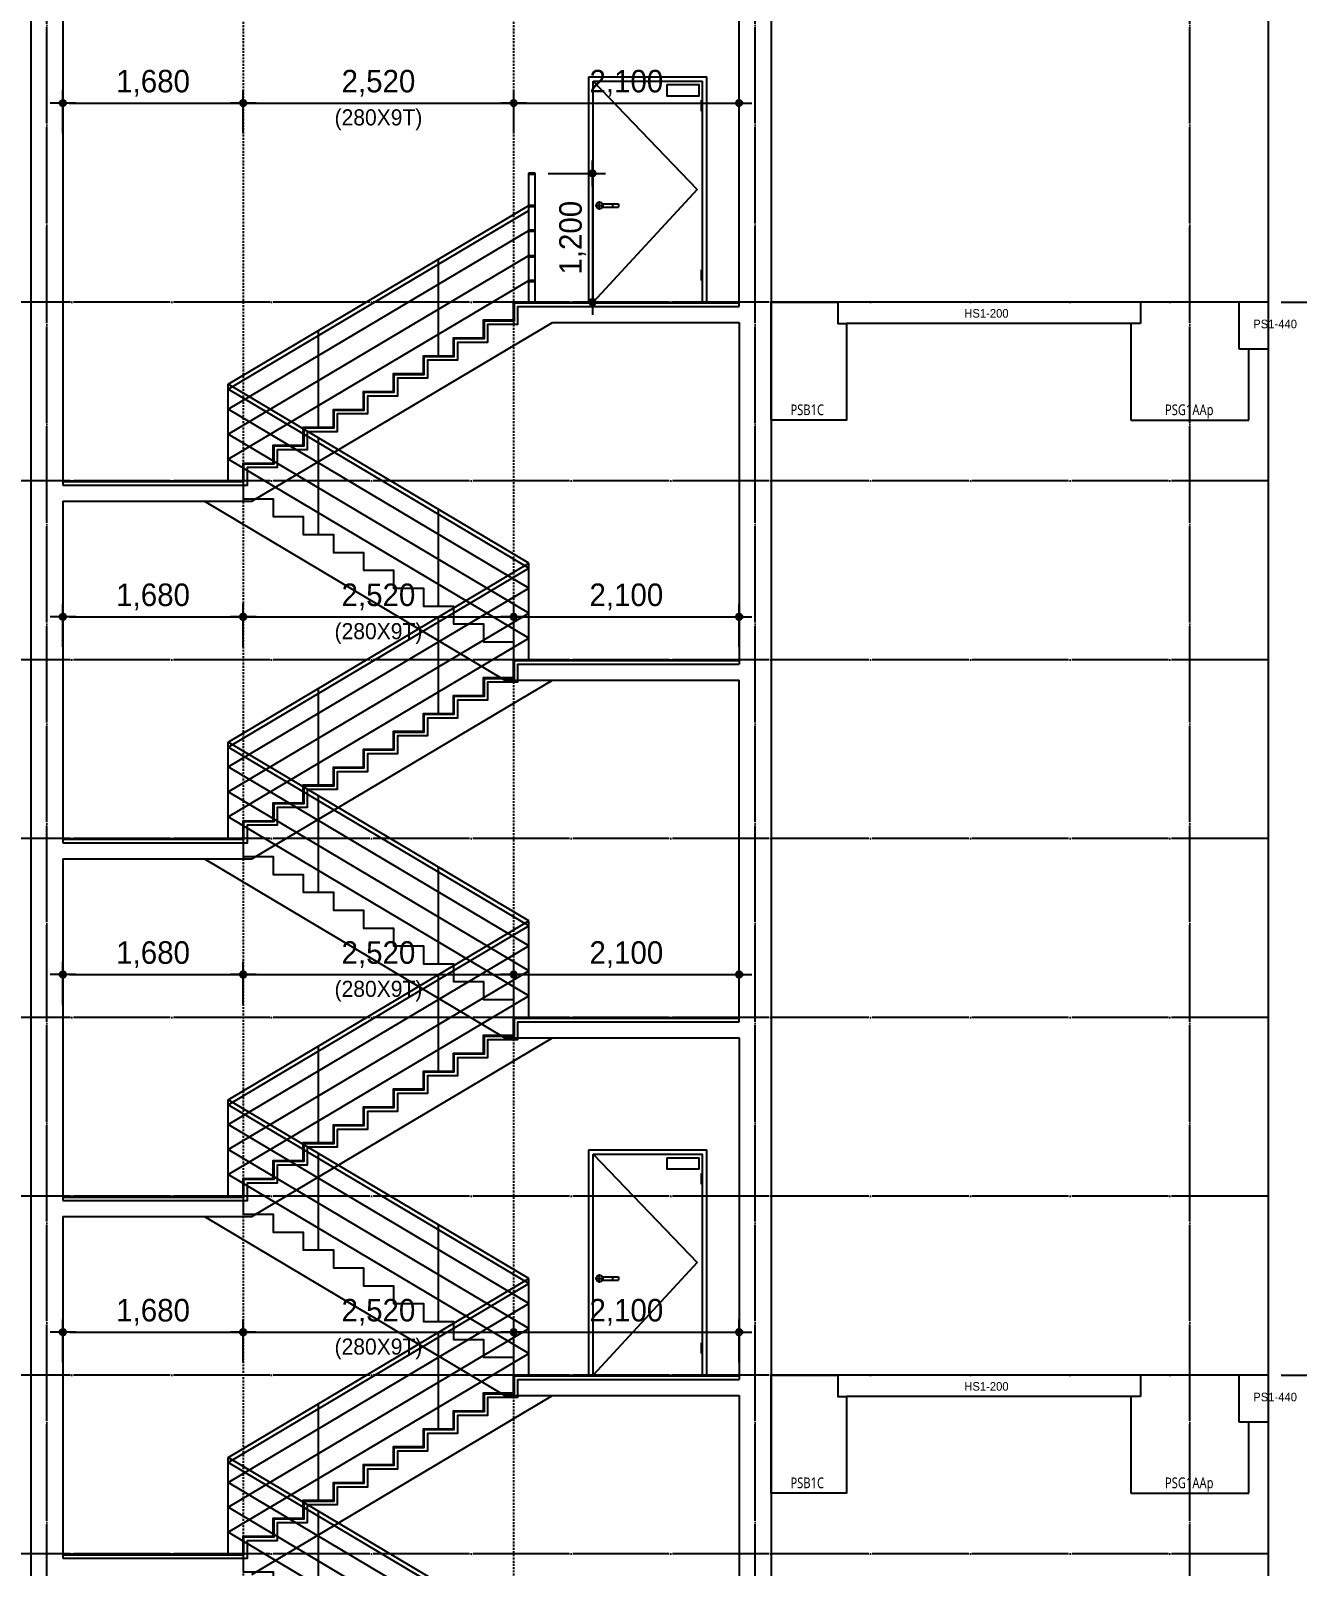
# Model space of a CAD drawing. Header units: millimetres. Extents: x 11948722 to 13111668, y -10771712 to -10232988.
# Drawn here: x 12734966 to 12746768, y -10483485 to -10469175 of the extents above; entities that cross this region are included whole.
import ezdxf
from ezdxf.enums import TextEntityAlignment as Align

# ---------------------------------------------------------------- set-up
doc = ezdxf.new("R2010")
doc.units = ezdxf.units.MM
doc.header["$LTSCALE"] = 150
doc.header["$MEASUREMENT"] = 0
doc.linetypes.add('CEN', pattern=[6.2, 6, -0.1, 0, -0.1])
doc.linetypes.add('Xref-계단단면도$0$H', pattern=[1, 0.6, -0.4])
doc.layers.get('0').update_dxf_attribs({"linetype": 'CONTINUOUS'})
doc.layers.get('Defpoints').update_dxf_attribs({"color": 117, "linetype": 'CONTINUOUS'})
for name, color, linetype in [('A-중심선', 10, 'CEN'), ('CON-C', 2, 'CONTINUOUS'), ('ELE-8', 8, 'CONTINUOUS'), ('Xref-계단단면도$0$3 dim0', 7, 'CONTINUOUS'), ('Xref-계단단면도$0$A-CEIL', 6, 'CONTINUOUS'), ('Xref-계단단면도$0$A-DIM', 7, 'CONTINUOUS')]:
    doc.layers.add(name, color=color, linetype=linetype)
doc.styles.get("Standard").update_dxf_attribs({"font": 'NanumGothic.ttf'})
doc.styles.add('Xref-계단단면도$0$나눔고딕 Se', font='')
doc.styles.add('Xref-계단단면도$0$돋움', font='')
doc.styles.get('Xref-계단단면도$0$나눔고딕 Se').set_extended_font_data('Dotum')
doc.styles.get('Xref-계단단면도$0$돋움').set_extended_font_data('Dotum')
doc.dimstyles.new('Xref-계단단면도$0$A1-100', dxfattribs={"dimtxt": 3, "dimasz": 1, "dimexe": 2, "dimexo": 2, "dimgap": 1, "dimtad": 1, "dimdec": 0, "dimzin": 12, "dimdsep": 46, "dimlunit": 6, "dimtxsty": 'Xref-계단단면도$0$나눔고딕 Se', "dimblk1": 'Xref-계단단면도$0$DIMDOT', "dimblk2": 'Xref-계단단면도$0$DIMDOT', "dimsah": 1, "dimcen": -1, "dimdle": 2, "dimclrd": 256, "dimclre": 256, "dimclrt": 3, "dimadec": 0, "dimazin": 0, "dimtfac": 1, "dimtdec": 0, "dimtix": 1, "dimtmove": 2, "dimatfit": 3, "dimldrblk": 'Xref-계단단면도$0$DIMDOT', "dimfxl": 1, "dimtvp": 1, "dimtolj": 1, "dimtzin": 12, "dimlwd": -1, "dimlwe": -1, "dimarcsym": 0})

# ---------------------------------------------------------------- blocks, each defined once
blk = doc.blocks.new('Xref-계단단면도$0$DIMDOT')
at = {"color": 0}
blk.add_line((-2, 0), (2, 0), dxfattribs=at)
for radius in [0.5, 0.25]:
    blk.add_circle((0, 0), radius, dxfattribs=at)
blk = doc.blocks.new('*D692')
at = {"layer": 'Defpoints', "color": 0, "ltscale": 1200}
for p in [(12746496, -10471704), (12746496, -10481704), (12749496, -10481704)]:
    blk.add_point(p, dxfattribs=at)
at = {"layer": 'Xref-계단단면도$0$3 dim0'}
for p, q in [((12746616, -10471704), (12749616, -10471704)), ((12749496, -10471764), (12749496, -10481644)), ((12746616, -10481704), (12749616, -10481704))]:
    blk.add_line(p, q, dxfattribs=at)
at = {"layer": 'Xref-계단단면도$0$3 dim0', "ltscale": 1200, "xscale": 60, "yscale": 60, "zscale": 60}
for p, rotation in [((12749496, -10471704), 90), ((12749496, -10481704), 270)]:
    blk.add_blockref('Xref-계단단면도$0$DIMDOT', p, dxfattribs=dict(at, rotation=rotation))
at = {"layer": 'Xref-계단단면도$0$3 dim0', "color": 3, "ltscale": 1200, "insert": (12749311, -10476704), "char_height": 210, "attachment_point": 5, "rotation": 90, "style": 'Xref-계단단면도$0$나눔고딕 Se'}
blk.add_mtext('\\A1;10,000', dxfattribs=at)
blk = doc.blocks.new('*D682')
at = {"layer": 'Defpoints', "color": 0, "ltscale": 1200}
for p in [(12746496, -10461704), (12750096, -10461704), (12746496, -10491704)]:
    blk.add_point(p, dxfattribs=at)
at = {"layer": 'Xref-계단단면도$0$3 dim0'}
for p, q in [((12746616, -10461704), (12750216, -10461704)), ((12750096, -10491644), (12750096, -10461764)), ((12746616, -10491704), (12750216, -10491704))]:
    blk.add_line(p, q, dxfattribs=at)
at = {"layer": 'Xref-계단단면도$0$3 dim0', "ltscale": 1200, "xscale": 60, "yscale": 60, "zscale": 60}
for p, rotation in [((12750096, -10461704), 90), ((12750096, -10491704), 270)]:
    blk.add_blockref('Xref-계단단면도$0$DIMDOT', p, dxfattribs=dict(at, rotation=rotation))
at = {"layer": 'Xref-계단단면도$0$3 dim0', "color": 3, "ltscale": 1200, "insert": (12749911, -10476704), "char_height": 210, "attachment_point": 5, "rotation": 90, "style": 'Xref-계단단면도$0$나눔고딕 Se'}
blk.add_mtext('\\A1;30,000', dxfattribs=at)
blk = doc.blocks.new('*D683')
at = {"layer": 'Defpoints', "color": 0, "ltscale": 1200}
for p in [(12746496, -10481704), (12749496, -10481704), (12746496, -10491704)]:
    blk.add_point(p, dxfattribs=at)
at = {"layer": 'Xref-계단단면도$0$3 dim0'}
for p, q in [((12746616, -10481704), (12749616, -10481704)), ((12749496, -10491644), (12749496, -10481764)), ((12746616, -10491704), (12749616, -10491704))]:
    blk.add_line(p, q, dxfattribs=at)
at = {"layer": 'Xref-계단단면도$0$3 dim0', "ltscale": 1200, "xscale": 60, "yscale": 60, "zscale": 60}
for p, rotation in [((12749496, -10481704), 90), ((12749496, -10491704), 270)]:
    blk.add_blockref('Xref-계단단면도$0$DIMDOT', p, dxfattribs=dict(at, rotation=rotation))
at = {"layer": 'Xref-계단단면도$0$3 dim0', "color": 3, "ltscale": 1200, "insert": (12749311, -10486704), "char_height": 210, "attachment_point": 5, "rotation": 90, "style": 'Xref-계단단면도$0$나눔고딕 Se'}
blk.add_mtext('\\A1;10,000', dxfattribs=at)
blk = doc.blocks.new('*D685')
at = {"layer": 'Defpoints', "color": 0, "ltscale": 1200}
for p in [(12746496, -10461704), (12749496, -10461704), (12746496, -10471704)]:
    blk.add_point(p, dxfattribs=at)
at = {"layer": 'Xref-계단단면도$0$3 dim0'}
for p, q in [((12746616, -10461704), (12749616, -10461704)), ((12749496, -10471644), (12749496, -10461764)), ((12746616, -10471704), (12749616, -10471704))]:
    blk.add_line(p, q, dxfattribs=at)
at = {"layer": 'Xref-계단단면도$0$3 dim0', "ltscale": 1200, "xscale": 60, "yscale": 60, "zscale": 60}
for p, rotation in [((12749496, -10461704), 90), ((12749496, -10471704), 270)]:
    blk.add_blockref('Xref-계단단면도$0$DIMDOT', p, dxfattribs=dict(at, rotation=rotation))
at = {"layer": 'Xref-계단단면도$0$3 dim0', "color": 3, "ltscale": 1200, "insert": (12749311, -10466704), "char_height": 210, "attachment_point": 5, "rotation": 90, "style": 'Xref-계단단면도$0$나눔고딕 Se'}
blk.add_mtext('\\A1;10,000', dxfattribs=at)
blk = doc.blocks.new('*D711')
at = {"layer": 'Defpoints', "color": 0, "lineweight": -3, "ltscale": 1200}
for p in [(12736946, -10481304), (12735266, -10481704), (12736946, -10481704)]:
    blk.add_point(p, dxfattribs=at)
at = {"layer": 'Xref-계단단면도$0$3 dim0'}
for p, q in [((12735266, -10481584), (12735266, -10481184)), ((12736946, -10481584), (12736946, -10481184)), ((12735326, -10481304), (12736886, -10481304))]:
    blk.add_line(p, q, dxfattribs=at)
at = {"layer": 'Xref-계단단면도$0$3 dim0', "ltscale": 1200, "xscale": 60, "yscale": 60, "zscale": 60, "rotation": 180}
blk.add_blockref('Xref-계단단면도$0$DIMDOT', (12735266, -10481304), dxfattribs=at)
at = {"layer": 'Xref-계단단면도$0$3 dim0', "ltscale": 1200, "xscale": 60, "yscale": 60, "zscale": 60}
blk.add_blockref('Xref-계단단면도$0$DIMDOT', (12736946, -10481304), dxfattribs=at)
at = {"layer": 'Xref-계단단면도$0$3 dim0', "color": 3, "ltscale": 1200, "insert": (12736106, -10481118), "char_height": 210, "attachment_point": 5, "style": 'Xref-계단단면도$0$나눔고딕 Se'}
blk.add_mtext('\\A1;1,680', dxfattribs=at)
blk = doc.blocks.new('*D712')
at = {"layer": 'Defpoints', "color": 0, "lineweight": -3, "ltscale": 1200}
for p in [(12741566, -10481304), (12739466, -10481704), (12741566, -10481704)]:
    blk.add_point(p, dxfattribs=at)
at = {"layer": 'Xref-계단단면도$0$3 dim0'}
for p, q in [((12739466, -10481584), (12739466, -10481184)), ((12741566, -10481584), (12741566, -10481184)), ((12739526, -10481304), (12741506, -10481304))]:
    blk.add_line(p, q, dxfattribs=at)
at = {"layer": 'Xref-계단단면도$0$3 dim0', "ltscale": 1200, "xscale": 60, "yscale": 60, "zscale": 60, "rotation": 180}
blk.add_blockref('Xref-계단단면도$0$DIMDOT', (12739466, -10481304), dxfattribs=at)
at = {"layer": 'Xref-계단단면도$0$3 dim0', "ltscale": 1200, "xscale": 60, "yscale": 60, "zscale": 60}
blk.add_blockref('Xref-계단단면도$0$DIMDOT', (12741566, -10481304), dxfattribs=at)
at = {"layer": 'Xref-계단단면도$0$3 dim0', "color": 3, "ltscale": 1200, "insert": (12740516, -10481118), "char_height": 210, "attachment_point": 5, "style": 'Xref-계단단면도$0$나눔고딕 Se'}
blk.add_mtext('\\A1;2,100', dxfattribs=at)
blk = doc.blocks.new('*D713')
at = {"layer": 'Defpoints', "color": 0, "lineweight": -3, "ltscale": 1200}
for p in [(12736946, -10477970), (12735266, -10478370), (12736946, -10478370)]:
    blk.add_point(p, dxfattribs=at)
at = {"layer": 'Xref-계단단면도$0$3 dim0'}
for p, q in [((12735266, -10478250), (12735266, -10477850)), ((12736946, -10478250), (12736946, -10477850)), ((12735326, -10477970), (12736886, -10477970))]:
    blk.add_line(p, q, dxfattribs=at)
at = {"layer": 'Xref-계단단면도$0$3 dim0', "ltscale": 1200, "xscale": 60, "yscale": 60, "zscale": 60, "rotation": 180}
blk.add_blockref('Xref-계단단면도$0$DIMDOT', (12735266, -10477970), dxfattribs=at)
at = {"layer": 'Xref-계단단면도$0$3 dim0', "ltscale": 1200, "xscale": 60, "yscale": 60, "zscale": 60}
blk.add_blockref('Xref-계단단면도$0$DIMDOT', (12736946, -10477970), dxfattribs=at)
at = {"layer": 'Xref-계단단면도$0$3 dim0', "color": 3, "ltscale": 1200, "insert": (12736106, -10477785), "char_height": 210, "attachment_point": 5, "style": 'Xref-계단단면도$0$나눔고딕 Se'}
blk.add_mtext('\\A1;1,680', dxfattribs=at)
blk = doc.blocks.new('*D714')
at = {"layer": 'Defpoints', "color": 0, "lineweight": -3, "ltscale": 1200}
for p in [(12741566, -10477970), (12739466, -10478370), (12741566, -10478370)]:
    blk.add_point(p, dxfattribs=at)
at = {"layer": 'Xref-계단단면도$0$3 dim0'}
for p, q in [((12739466, -10478250), (12739466, -10477850)), ((12741566, -10478250), (12741566, -10477850)), ((12739526, -10477970), (12741506, -10477970))]:
    blk.add_line(p, q, dxfattribs=at)
at = {"layer": 'Xref-계단단면도$0$3 dim0', "ltscale": 1200, "xscale": 60, "yscale": 60, "zscale": 60, "rotation": 180}
blk.add_blockref('Xref-계단단면도$0$DIMDOT', (12739466, -10477970), dxfattribs=at)
at = {"layer": 'Xref-계단단면도$0$3 dim0', "ltscale": 1200, "xscale": 60, "yscale": 60, "zscale": 60}
blk.add_blockref('Xref-계단단면도$0$DIMDOT', (12741566, -10477970), dxfattribs=at)
at = {"layer": 'Xref-계단단면도$0$3 dim0', "color": 3, "ltscale": 1200, "insert": (12740516, -10477785), "char_height": 210, "attachment_point": 5, "style": 'Xref-계단단면도$0$나눔고딕 Se'}
blk.add_mtext('\\A1;2,100', dxfattribs=at)
blk = doc.blocks.new('*D715')
at = {"layer": 'Defpoints', "color": 0, "lineweight": -3, "ltscale": 1200}
for p in [(12736946, -10474637), (12735266, -10475037), (12736946, -10475037)]:
    blk.add_point(p, dxfattribs=at)
at = {"layer": 'Xref-계단단면도$0$3 dim0'}
for p, q in [((12735266, -10474917), (12735266, -10474517)), ((12736946, -10474917), (12736946, -10474517)), ((12735326, -10474637), (12736886, -10474637))]:
    blk.add_line(p, q, dxfattribs=at)
at = {"layer": 'Xref-계단단면도$0$3 dim0', "ltscale": 1200, "xscale": 60, "yscale": 60, "zscale": 60, "rotation": 180}
blk.add_blockref('Xref-계단단면도$0$DIMDOT', (12735266, -10474637), dxfattribs=at)
at = {"layer": 'Xref-계단단면도$0$3 dim0', "ltscale": 1200, "xscale": 60, "yscale": 60, "zscale": 60}
blk.add_blockref('Xref-계단단면도$0$DIMDOT', (12736946, -10474637), dxfattribs=at)
at = {"layer": 'Xref-계단단면도$0$3 dim0', "color": 3, "ltscale": 1200, "insert": (12736106, -10474451), "char_height": 210, "attachment_point": 5, "style": 'Xref-계단단면도$0$나눔고딕 Se'}
blk.add_mtext('\\A1;1,680', dxfattribs=at)
blk = doc.blocks.new('*D716')
at = {"layer": 'Defpoints', "color": 0, "lineweight": -3, "ltscale": 1200}
for p in [(12739466, -10474637), (12736946, -10475037), (12739466, -10475037)]:
    blk.add_point(p, dxfattribs=at)
at = {"layer": 'Xref-계단단면도$0$3 dim0'}
for p, q in [((12736946, -10474917), (12736946, -10474517)), ((12739466, -10474917), (12739466, -10474517)), ((12737006, -10474637), (12739406, -10474637))]:
    blk.add_line(p, q, dxfattribs=at)
at = {"layer": 'Xref-계단단면도$0$3 dim0', "ltscale": 1200, "xscale": 60, "yscale": 60, "zscale": 60, "rotation": 180}
blk.add_blockref('Xref-계단단면도$0$DIMDOT', (12736946, -10474637), dxfattribs=at)
at = {"layer": 'Xref-계단단면도$0$3 dim0', "ltscale": 1200, "xscale": 60, "yscale": 60, "zscale": 60}
blk.add_blockref('Xref-계단단면도$0$DIMDOT', (12739466, -10474637), dxfattribs=at)
at = {"layer": 'Xref-계단단면도$0$3 dim0', "color": 3, "ltscale": 1200, "char_height": 210, "attachment_point": 5, "style": 'Xref-계단단면도$0$나눔고딕 Se'}
for s, insert in [('\\A1;2,520', (12738206, -10474451)), ('\\H0.714286x;(280X9T)', (12738206, -10474793))]:
    blk.add_mtext(s, dxfattribs=dict(at, insert=insert))
blk = doc.blocks.new('*D717')
at = {"layer": 'Defpoints', "color": 0, "lineweight": -3, "ltscale": 1200}
for p in [(12741566, -10474637), (12739466, -10475037), (12741566, -10475037)]:
    blk.add_point(p, dxfattribs=at)
at = {"layer": 'Xref-계단단면도$0$3 dim0'}
for p, q in [((12739466, -10474917), (12739466, -10474517)), ((12741566, -10474917), (12741566, -10474517)), ((12739526, -10474637), (12741506, -10474637))]:
    blk.add_line(p, q, dxfattribs=at)
at = {"layer": 'Xref-계단단면도$0$3 dim0', "ltscale": 1200, "xscale": 60, "yscale": 60, "zscale": 60, "rotation": 180}
blk.add_blockref('Xref-계단단면도$0$DIMDOT', (12739466, -10474637), dxfattribs=at)
at = {"layer": 'Xref-계단단면도$0$3 dim0', "ltscale": 1200, "xscale": 60, "yscale": 60, "zscale": 60}
blk.add_blockref('Xref-계단단면도$0$DIMDOT', (12741566, -10474637), dxfattribs=at)
at = {"layer": 'Xref-계단단면도$0$3 dim0', "color": 3, "ltscale": 1200, "insert": (12740516, -10474451), "char_height": 210, "attachment_point": 5, "style": 'Xref-계단단면도$0$나눔고딕 Se'}
blk.add_mtext('\\A1;2,100', dxfattribs=at)
blk = doc.blocks.new('*D718')
at = {"layer": 'Defpoints', "color": 0, "lineweight": -3, "ltscale": 1200}
for p in [(12736946, -10469849), (12735266, -10470249), (12736946, -10470249)]:
    blk.add_point(p, dxfattribs=at)
at = {"layer": 'Xref-계단단면도$0$3 dim0'}
for p, q in [((12735266, -10470129), (12735266, -10469729)), ((12736946, -10470129), (12736946, -10469729)), ((12735326, -10469849), (12736886, -10469849))]:
    blk.add_line(p, q, dxfattribs=at)
at = {"layer": 'Xref-계단단면도$0$3 dim0', "ltscale": 1200, "xscale": 60, "yscale": 60, "zscale": 60, "rotation": 180}
blk.add_blockref('Xref-계단단면도$0$DIMDOT', (12735266, -10469849), dxfattribs=at)
at = {"layer": 'Xref-계단단면도$0$3 dim0', "ltscale": 1200, "xscale": 60, "yscale": 60, "zscale": 60}
blk.add_blockref('Xref-계단단면도$0$DIMDOT', (12736946, -10469849), dxfattribs=at)
at = {"layer": 'Xref-계단단면도$0$3 dim0', "color": 3, "ltscale": 1200, "insert": (12736106, -10469664), "char_height": 210, "attachment_point": 5, "style": 'Xref-계단단면도$0$나눔고딕 Se'}
blk.add_mtext('\\A1;1,680', dxfattribs=at)
blk = doc.blocks.new('*D719')
at = {"layer": 'Defpoints', "color": 0, "lineweight": -3, "ltscale": 1200}
for p in [(12739466, -10469849), (12736946, -10470249), (12739466, -10470249)]:
    blk.add_point(p, dxfattribs=at)
at = {"layer": 'Xref-계단단면도$0$3 dim0'}
for p, q in [((12736946, -10470129), (12736946, -10469729)), ((12739466, -10470129), (12739466, -10469729)), ((12737006, -10469849), (12739406, -10469849))]:
    blk.add_line(p, q, dxfattribs=at)
at = {"layer": 'Xref-계단단면도$0$3 dim0', "ltscale": 1200, "xscale": 60, "yscale": 60, "zscale": 60, "rotation": 180}
blk.add_blockref('Xref-계단단면도$0$DIMDOT', (12736946, -10469849), dxfattribs=at)
at = {"layer": 'Xref-계단단면도$0$3 dim0', "ltscale": 1200, "xscale": 60, "yscale": 60, "zscale": 60}
blk.add_blockref('Xref-계단단면도$0$DIMDOT', (12739466, -10469849), dxfattribs=at)
at = {"layer": 'Xref-계단단면도$0$3 dim0', "color": 3, "ltscale": 1200, "char_height": 210, "attachment_point": 5, "style": 'Xref-계단단면도$0$나눔고딕 Se'}
for s, insert in [('\\A1;2,520', (12738206, -10469664)), ('\\H0.714286x;(280X9T)', (12738206, -10470005))]:
    blk.add_mtext(s, dxfattribs=dict(at, insert=insert))
blk = doc.blocks.new('*D720')
at = {"layer": 'Defpoints', "color": 0, "lineweight": -3, "ltscale": 1200}
for p in [(12741566, -10469849), (12739466, -10470249), (12741566, -10470249)]:
    blk.add_point(p, dxfattribs=at)
at = {"layer": 'Xref-계단단면도$0$3 dim0'}
for p, q in [((12739466, -10470129), (12739466, -10469729)), ((12741566, -10470129), (12741566, -10469729)), ((12739526, -10469849), (12741506, -10469849))]:
    blk.add_line(p, q, dxfattribs=at)
at = {"layer": 'Xref-계단단면도$0$3 dim0', "ltscale": 1200, "xscale": 60, "yscale": 60, "zscale": 60, "rotation": 180}
blk.add_blockref('Xref-계단단면도$0$DIMDOT', (12739466, -10469849), dxfattribs=at)
at = {"layer": 'Xref-계단단면도$0$3 dim0', "ltscale": 1200, "xscale": 60, "yscale": 60, "zscale": 60}
blk.add_blockref('Xref-계단단면도$0$DIMDOT', (12741566, -10469849), dxfattribs=at)
at = {"layer": 'Xref-계단단면도$0$3 dim0', "color": 3, "ltscale": 1200, "insert": (12740516, -10469664), "char_height": 210, "attachment_point": 5, "style": 'Xref-계단단면도$0$나눔고딕 Se'}
blk.add_mtext('\\A1;2,100', dxfattribs=at)
blk = doc.blocks.new('*D729')
at = {"layer": 'Defpoints', "color": 0, "lineweight": -3, "ltscale": 1200}
for p in [(12739666, -10470504), (12739666, -10471704), (12740201, -10471704)]:
    blk.add_point(p, dxfattribs=at)
at = {"layer": 'Xref-계단단면도$0$3 dim0'}
for p, q in [((12739786, -10470504), (12740321, -10470504)), ((12740201, -10470564), (12740201, -10471644)), ((12739786, -10471704), (12740321, -10471704))]:
    blk.add_line(p, q, dxfattribs=at)
at = {"layer": 'Xref-계단단면도$0$3 dim0', "ltscale": 1200, "xscale": 60, "yscale": 60, "zscale": 60}
for p, rotation in [((12740201, -10470504), 90), ((12740201, -10471704), 270)]:
    blk.add_blockref('Xref-계단단면도$0$DIMDOT', p, dxfattribs=dict(at, rotation=rotation))
at = {"layer": 'Xref-계단단면도$0$3 dim0', "color": 3, "ltscale": 1200, "insert": (12740015, -10471104), "char_height": 210, "attachment_point": 5, "rotation": 90, "style": 'Xref-계단단면도$0$나눔고딕 Se'}
blk.add_mtext('\\A1;1,200', dxfattribs=at)
blk = doc.blocks.new('*D693')
at = {"layer": 'Defpoints', "color": 0, "lineweight": -3, "ltscale": 1200}
for p in [(12739466, -10481304), (12736946, -10481704), (12739466, -10481704)]:
    blk.add_point(p, dxfattribs=at)
at = {"layer": 'Xref-계단단면도$0$3 dim0'}
for p, q in [((12736946, -10481584), (12736946, -10481184)), ((12739466, -10481584), (12739466, -10481184)), ((12737006, -10481304), (12739406, -10481304))]:
    blk.add_line(p, q, dxfattribs=at)
at = {"layer": 'Xref-계단단면도$0$3 dim0', "ltscale": 1200, "xscale": 60, "yscale": 60, "zscale": 60, "rotation": 180}
blk.add_blockref('Xref-계단단면도$0$DIMDOT', (12736946, -10481304), dxfattribs=at)
at = {"layer": 'Xref-계단단면도$0$3 dim0', "ltscale": 1200, "xscale": 60, "yscale": 60, "zscale": 60}
blk.add_blockref('Xref-계단단면도$0$DIMDOT', (12739466, -10481304), dxfattribs=at)
at = {"layer": 'Xref-계단단면도$0$3 dim0', "color": 3, "ltscale": 1200, "char_height": 210, "attachment_point": 5, "style": 'Xref-계단단면도$0$나눔고딕 Se'}
for s, insert in [('\\A1;2,520', (12738206, -10481118)), ('\\H0.714286x;(280X9T)', (12738206, -10481460))]:
    blk.add_mtext(s, dxfattribs=dict(at, insert=insert))
blk = doc.blocks.new('*D694')
at = {"layer": 'Defpoints', "color": 0, "lineweight": -3, "ltscale": 1200}
for p in [(12739466, -10477970), (12736946, -10478370), (12739466, -10478370)]:
    blk.add_point(p, dxfattribs=at)
at = {"layer": 'Xref-계단단면도$0$3 dim0'}
for p, q in [((12736946, -10478250), (12736946, -10477850)), ((12739466, -10478250), (12739466, -10477850)), ((12737006, -10477970), (12739406, -10477970))]:
    blk.add_line(p, q, dxfattribs=at)
at = {"layer": 'Xref-계단단면도$0$3 dim0', "ltscale": 1200, "xscale": 60, "yscale": 60, "zscale": 60, "rotation": 180}
blk.add_blockref('Xref-계단단면도$0$DIMDOT', (12736946, -10477970), dxfattribs=at)
at = {"layer": 'Xref-계단단면도$0$3 dim0', "ltscale": 1200, "xscale": 60, "yscale": 60, "zscale": 60}
blk.add_blockref('Xref-계단단면도$0$DIMDOT', (12739466, -10477970), dxfattribs=at)
at = {"layer": 'Xref-계단단면도$0$3 dim0', "color": 3, "ltscale": 1200, "char_height": 210, "attachment_point": 5, "style": 'Xref-계단단면도$0$나눔고딕 Se'}
for s, insert in [('\\A1;2,520', (12738206, -10477785)), ('\\H0.714286x;(280X9T)', (12738206, -10478126))]:
    blk.add_mtext(s, dxfattribs=dict(at, insert=insert))
blk = doc.blocks.new('A$C52377B3B')
at = {"layer": 'ELE-8', "ltscale": 300}
for p, q in [((-1100, 2100), (0, 2100)), ((-1100, 0), (-1100, 2100)), ((-1060, 2060), (-90, 1050)), ((-1060, 2060), (-40, 2060)), ((-1060, 0), (-1060, 2060)), ((-40, 0), (-40, 2060)), ((0, 0), (0, 2100)), ((-50, 1880), (-40, 1880)), ((-50, 1780), (-50, 1880)), ((-50, 1780), (-40, 1780)), ((-90, 1050), (-1060, 0)), ((-1040, 900), (-960, 900)), ((-1000, 860), (-1000, 940)), ((-974, 915), (-824, 915)), ((-974, 885), (-824, 885)), ((-50, 300), (-40, 300)), ((-50, 200), (-50, 300)), ((-50, 200), (-40, 200)), ((-1100, 0), (0, 0))]:
    blk.add_line(p, q, dxfattribs=at)
blk.add_lwpolyline([(-372, 2023), (-372, 1924, 0.414214), (-371, 1923), (-72, 1923, 0.414214), (-72, 1924), (-72, 2023, 0.414214), (-72, 2023), (-371, 2023, 0.414214)], format="xyb", close=True, dxfattribs=at)
blk.add_circle((-1000, 900), 30, dxfattribs=at)
for start, end in [(150, 210), (330, 30)]:
    blk.add_arc((-850, 900), 30, start, end, dxfattribs=at)
blk = doc.blocks.new('PSB1C')
at = {"layer": 'CON-C', "ltscale": 1200, "flags": 128}
blk.add_lwpolyline([(-350, 0), (-350, 1100), (270, 1100), (270, 900), (350, 900), (350, 0)], close=True, dxfattribs=at)
at = {"layer": 'Defpoints', "color": 1, "width": 0.8}
blk.add_text('PSB1C', height=99.8, dxfattribs=at).set_placement((-171, 96), align=Align.MIDDLE_LEFT)
blk = doc.blocks.new('PSG1AAp')
at = {"layer": 'CON-C', "ltscale": 1200}
for p, q in [((460, 1100), (-460, 1100)), ((-460, 1100), (-460, 900)), ((460, 660), (460, 1100)), ((-550, 900), (-550, 0)), ((-460, 900), (-550, 900)), ((550, 660), (460, 660)), ((550, 0), (550, 660)), ((-550, 0), (550, 0))]:
    blk.add_line(p, q, dxfattribs=at)
at = {"layer": 'Defpoints', "color": 1, "width": 0.8}
blk.add_text('PSG1AAp', height=99.8, dxfattribs=at).set_placement((-231, 96), align=Align.MIDDLE_LEFT)
blk = doc.blocks.new('zw$3F14')
at = {"layer": 'Xref-계단단면도$0$A-CEIL', "ltscale": 1200}
for p, q in [((0, 0), (0, 1200)), ((60, 0), (60, 1200))]:
    blk.add_line(p, q, dxfattribs=at)
at = {"layer": 'Xref-계단단면도$0$A-CEIL', "color": 4, "ltscale": 1200}
for points in [[(60, 1200), (0, 1200), (0, 1191), (60, 1191)], [(60, 900), (0, 900), (0, 891), (60, 891)], [(60, 670), (0, 670), (0, 661), (60, 661)], [(60, 430), (0, 430), (0, 421), (60, 421)], [(60, 200), (0, 200), (0, 191), (60, 191)]]:
    blk.add_lwpolyline(points, close=True, dxfattribs=at)

msp = doc.modelspace()

# ---------------------------------------------------------------- linework, layer by layer
at = {"layer": 'A-중심선'}
for p, q in [((12735115.8, -10505384.5), (12735115.8, -10458703.5)), ((12741715.8, -10505384.5), (12741715.8, -10458703.5)), ((12745765.8, -10505384.5), (12745765.8, -10458703.5)), ((12746496.5, -10471703.5), (12728870.5, -10471703.5)), ((12746496.5, -10473370.2), (12728870.5, -10473370.2)), ((12746496.5, -10475036.9), (12728870.5, -10475036.9)), ((12746496.5, -10476703.5), (12728870.5, -10476703.5)), ((12746496.5, -10478370.2), (12728870.5, -10478370.2)), ((12746496.5, -10480036.9), (12728870.5, -10480036.9)), ((12746496.5, -10481703.5), (12728870.5, -10481703.5)), ((12746496.5, -10483370.2), (12728870.5, -10483370.2))]:
    msp.add_line(p, q, dxfattribs=at)
at = {"layer": 'CON-C', "ltscale": 1200}
for p, q in [((12734965.8, -10461953.5), (12734965.8, -10501943.5)), ((12741865.8, -10461953.5), (12741865.8, -10501943.5)), ((12735265.8, -10462203.5), (12735265.8, -10473410.2)), ((12741565.8, -10471743.5), (12741565.8, -10462203.5)), ((12737027, -10473560.2), (12739827, -10471893.5)), ((12739827, -10471893.5), (12741565.8, -10471893.5)), ((12735265.8, -10473560.2), (12735265.8, -10476743.5)), ((12735265.8, -10473560.2), (12737027, -10473560.2)), ((12737027, -10476893.5), (12739827, -10475226.9)), ((12739827, -10475226.9), (12741565.8, -10475226.9)), ((12735265.8, -10476893.5), (12735265.8, -10480076.9)), ((12735265.8, -10476893.5), (12737027, -10476893.5)), ((12737027, -10480226.9), (12739827, -10478560.2)), ((12739827, -10478560.2), (12741565.8, -10478560.2)), ((12735265.8, -10480226.9), (12735265.8, -10483410.2)), ((12735265.8, -10480226.9), (12737027, -10480226.9)), ((12737027, -10483560.2), (12739827, -10481893.5)), ((12739827, -10481893.5), (12741565.8, -10481893.5))]:
    msp.add_line(p, q, dxfattribs=at)
at = {"layer": 'CON-C', "ltscale": 1200, "flags": 128}
for points in [[(12735265.8, -10473410.2), (12736985.8, -10473410.2), (12736985.8, -10473243.5), (12737265.8, -10473243.5), (12737265.8, -10473076.9), (12737545.8, -10473076.9), (12737545.8, -10472910.2), (12737825.8, -10472910.2), (12737825.8, -10472743.5), (12738105.8, -10472743.5), (12738105.8, -10472576.9), (12738385.8, -10472576.9), (12738385.8, -10472410.2), (12738665.8, -10472410.2), (12738665.8, -10472243.5), (12738945.8, -10472243.5), (12738945.8, -10472076.9), (12739225.8, -10472076.9), (12739225.8, -10471910.2), (12739505.8, -10471910.2), (12739505.8, -10471743.5), (12741565.8, -10471743.5)], [(12735265.8, -10476743.5), (12736985.8, -10476743.5), (12736985.8, -10476576.9), (12737265.8, -10476576.9), (12737265.8, -10476410.2), (12737545.8, -10476410.2), (12737545.8, -10476243.5), (12737825.8, -10476243.5), (12737825.8, -10476076.9), (12738105.8, -10476076.9), (12738105.8, -10475910.2), (12738385.8, -10475910.2), (12738385.8, -10475743.5), (12738665.8, -10475743.5), (12738665.8, -10475576.9), (12738945.8, -10475576.9), (12738945.8, -10475410.2), (12739225.8, -10475410.2), (12739225.8, -10475243.5), (12739505.8, -10475243.5), (12739505.8, -10475076.9), (12741565.8, -10475076.9)], [(12735265.8, -10480076.9), (12736985.8, -10480076.9), (12736985.8, -10479910.2), (12737265.8, -10479910.2), (12737265.8, -10479743.5), (12737545.8, -10479743.5), (12737545.8, -10479576.9), (12737825.8, -10479576.9), (12737825.8, -10479410.2), (12738105.8, -10479410.2), (12738105.8, -10479243.5), (12738385.8, -10479243.5), (12738385.8, -10479076.9), (12738665.8, -10479076.9), (12738665.8, -10478910.2), (12738945.8, -10478910.2), (12738945.8, -10478743.5), (12739225.8, -10478743.5), (12739225.8, -10478576.9), (12739505.8, -10478576.9), (12739505.8, -10478410.2), (12741565.8, -10478410.2)], [(12735265.8, -10483410.2), (12736985.8, -10483410.2), (12736985.8, -10483243.5), (12737265.8, -10483243.5), (12737265.8, -10483076.9), (12737545.8, -10483076.9), (12737545.8, -10482910.2), (12737825.8, -10482910.2), (12737825.8, -10482743.5), (12738105.8, -10482743.5), (12738105.8, -10482576.9), (12738385.8, -10482576.9), (12738385.8, -10482410.2), (12738665.8, -10482410.2), (12738665.8, -10482243.5), (12738945.8, -10482243.5), (12738945.8, -10482076.9), (12739225.8, -10482076.9), (12739225.8, -10481910.2), (12739505.8, -10481910.2), (12739505.8, -10481743.5), (12741565.8, -10481743.5)]]:
    msp.add_lwpolyline(points, dxfattribs=at)
at = {"layer": 'CON-C', "ltscale": 1200}
for points in [[(12745305.8, -10471703.5), (12742485.8, -10471703.5)], [(12746496.5, -10471703.5), (12746225.8, -10471703.5)], [(12741565.8, -10471893.5), (12741565.8, -10475076.9)], [(12745215.8, -10471903.5), (12742565.8, -10471903.5)], [(12746496.5, -10472143.5), (12746315.8, -10472143.5)], [(12741565.8, -10478410.2), (12741565.8, -10475226.9)], [(12741565.8, -10478560.2), (12741565.8, -10481743.5)], [(12745305.8, -10481703.5), (12742485.8, -10481703.5)], [(12746496.5, -10481703.5), (12746225.8, -10481703.5)], [(12741565.8, -10481893.5), (12741565.8, -10485076.9)], [(12745215.8, -10481903.5), (12742565.8, -10481903.5)], [(12746496.5, -10482143.5), (12746315.8, -10482143.5)]]:
    msp.add_lwpolyline(points, dxfattribs=at)
at = {"layer": 'Defpoints', "ltscale": 1200}
msp.add_lwpolyline([(12728870.5, -10458703.5), (12746496.5, -10458703.5), (12746496.5, -10506779.6), (12728870.5, -10506779.6)], close=True, dxfattribs=at)
at = {"layer": 'ELE-8', "ltscale": 300}
for p, q in [((12739605.8, -10474136.9), (12736805.8, -10472470.2)), ((12736805.8, -10473370.2), (12736805.8, -10472470.2)), ((12739605.8, -10474183.4), (12736805.8, -10472516.7)), ((12739605.8, -10474369.6), (12736805.8, -10472702.9)), ((12739605.8, -10474602.4), (12736805.8, -10472935.7)), ((12737645.8, -10473870.2), (12737645.8, -10472970.2)), ((12739605.8, -10474835.1), (12736805.8, -10473168.4)), ((12735265.8, -10473560.2), (12736584.5, -10473560.2)), ((12736584.5, -10473560.2), (12739384.5, -10475226.9)), ((12738765.8, -10474536.9), (12738765.8, -10473636.9)), ((12739605.8, -10475036.9), (12739605.8, -10474136.9)), ((12739384.5, -10475226.9), (12741565.8, -10475226.9)), ((12739605.8, -10477470.2), (12736805.8, -10475803.5)), ((12736805.8, -10476703.5), (12736805.8, -10475803.5)), ((12739605.8, -10477516.7), (12736805.8, -10475850.1)), ((12739605.8, -10477702.9), (12736805.8, -10476036.3)), ((12739605.8, -10477935.7), (12736805.8, -10476269)), ((12737645.8, -10477203.5), (12737645.8, -10476303.5)), ((12739605.8, -10478168.4), (12736805.8, -10476501.8)), ((12735265.8, -10476893.5), (12736584.5, -10476893.5)), ((12736584.5, -10476893.5), (12739384.5, -10478560.2)), ((12738765.8, -10477870.2), (12738765.8, -10476970.2)), ((12739605.8, -10478370.2), (12739605.8, -10477470.2)), ((12739384.5, -10478560.2), (12741565.8, -10478560.2)), ((12739605.8, -10480803.5), (12736805.8, -10479136.9)), ((12736805.8, -10480036.9), (12736805.8, -10479136.9)), ((12739605.8, -10480850.1), (12736805.8, -10479183.4)), ((12739605.8, -10481036.3), (12736805.8, -10479369.6)), ((12739605.8, -10481269), (12736805.8, -10479602.4)), ((12737645.8, -10480536.9), (12737645.8, -10479636.9)), ((12739605.8, -10481501.8), (12736805.8, -10479835.1)), ((12735265.8, -10480226.9), (12736584.5, -10480226.9)), ((12736584.5, -10480226.9), (12739384.5, -10481893.5)), ((12738765.8, -10481203.5), (12738765.8, -10480303.5)), ((12739605.8, -10481703.5), (12739605.8, -10480803.5)), ((12739384.5, -10481893.5), (12741565.8, -10481893.5)), ((12739605.8, -10484136.9), (12736805.8, -10482470.2)), ((12736805.8, -10483370.2), (12736805.8, -10482470.2)), ((12739605.8, -10484183.4), (12736805.8, -10482516.7)), ((12739605.8, -10484369.6), (12736805.8, -10482702.9)), ((12739605.8, -10484602.4), (12736805.8, -10482935.7)), ((12737645.8, -10483870.2), (12737645.8, -10482970.2)), ((12739605.8, -10484835.1), (12736805.8, -10483168.4))]:
    msp.add_line(p, q, dxfattribs=at)
at = {"layer": 'ELE-8', "ltscale": 300, "flags": 128}
for points in [[(12735265.8, -10473370.2), (12736945.8, -10473370.2), (12736945.8, -10473536.9), (12737225.8, -10473536.9), (12737225.8, -10473703.5), (12737505.8, -10473703.5), (12737505.8, -10473870.2), (12737785.8, -10473870.2), (12737785.8, -10474036.9), (12738065.8, -10474036.9), (12738065.8, -10474203.5), (12738345.8, -10474203.5), (12738345.8, -10474370.2), (12738625.8, -10474370.2), (12738625.8, -10474536.9), (12738905.8, -10474536.9), (12738905.8, -10474703.5), (12739185.8, -10474703.5), (12739185.8, -10474870.2), (12739465.8, -10474870.2), (12739465.8, -10475036.9), (12741565.8, -10475036.9)], [(12735265.8, -10476703.5), (12736945.8, -10476703.5), (12736945.8, -10476870.2), (12737225.8, -10476870.2), (12737225.8, -10477036.9), (12737505.8, -10477036.9), (12737505.8, -10477203.5), (12737785.8, -10477203.5), (12737785.8, -10477370.2), (12738065.8, -10477370.2), (12738065.8, -10477536.9), (12738345.8, -10477536.9), (12738345.8, -10477703.5), (12738625.8, -10477703.5), (12738625.8, -10477870.2), (12738905.8, -10477870.2), (12738905.8, -10478036.9), (12739185.8, -10478036.9), (12739185.8, -10478203.5), (12739465.8, -10478203.5), (12739465.8, -10478370.2), (12741565.8, -10478370.2)], [(12735265.8, -10480036.9), (12736945.8, -10480036.9), (12736945.8, -10480203.5), (12737225.8, -10480203.5), (12737225.8, -10480370.2), (12737505.8, -10480370.2), (12737505.8, -10480536.9), (12737785.8, -10480536.9), (12737785.8, -10480703.5), (12738065.8, -10480703.5), (12738065.8, -10480870.2), (12738345.8, -10480870.2), (12738345.8, -10481036.9), (12738625.8, -10481036.9), (12738625.8, -10481203.5), (12738905.8, -10481203.5), (12738905.8, -10481370.2), (12739185.8, -10481370.2), (12739185.8, -10481536.9), (12739465.8, -10481536.9), (12739465.8, -10481703.5), (12741565.8, -10481703.5)], [(12735265.8, -10483370.2), (12736945.8, -10483370.2), (12736945.8, -10483536.9), (12737225.8, -10483536.9), (12737225.8, -10483703.5), (12737505.8, -10483703.5), (12737505.8, -10483870.2), (12737785.8, -10483870.2), (12737785.8, -10484036.9), (12738065.8, -10484036.9), (12738065.8, -10484203.5), (12738345.8, -10484203.5), (12738345.8, -10484370.2), (12738625.8, -10484370.2), (12738625.8, -10484536.9), (12738905.8, -10484536.9), (12738905.8, -10484703.5), (12739185.8, -10484703.5), (12739185.8, -10484870.2), (12739465.8, -10484870.2), (12739465.8, -10485036.9), (12741565.8, -10485036.9)]]:
    msp.add_lwpolyline(points, dxfattribs=at)
at = {"layer": 'Xref-계단단면도$0$A-CEIL', "ltscale": 1200}
for p, q in [((12736805.8, -10472470.2), (12739605.8, -10470803.5)), ((12736805.8, -10472516.7), (12739605.8, -10470850.1)), ((12736805.8, -10472702.9), (12739605.8, -10471036.3)), ((12736805.8, -10472935.7), (12739605.8, -10471269)), ((12738765.8, -10472203.5), (12738765.8, -10471303.5)), ((12736805.8, -10473168.4), (12739605.8, -10471501.8)), ((12737645.8, -10472870.2), (12737645.8, -10471970.2)), ((12736805.8, -10473370.2), (12736805.8, -10472470.2)), ((12736805.8, -10475803.5), (12739605.8, -10474136.9)), ((12736805.8, -10475850.1), (12739605.8, -10474183.4)), ((12739605.8, -10475036.9), (12739605.8, -10474136.9)), ((12736805.8, -10476036.3), (12739605.8, -10474369.6)), ((12736805.8, -10476269), (12739605.8, -10474602.4)), ((12738765.8, -10475536.9), (12738765.8, -10474636.9)), ((12736805.8, -10476501.8), (12739605.8, -10474835.1)), ((12737645.8, -10476203.5), (12737645.8, -10475303.5)), ((12736805.8, -10476703.5), (12736805.8, -10475803.5)), ((12736805.8, -10479136.9), (12739605.8, -10477470.2)), ((12739605.8, -10478370.2), (12739605.8, -10477470.2)), ((12736805.8, -10479183.4), (12739605.8, -10477516.7)), ((12736805.8, -10479369.6), (12739605.8, -10477702.9)), ((12736805.8, -10479602.4), (12739605.8, -10477935.7)), ((12738765.8, -10478870.2), (12738765.8, -10477970.2)), ((12736805.8, -10479835.1), (12739605.8, -10478168.4)), ((12737645.8, -10479536.9), (12737645.8, -10478636.9)), ((12736805.8, -10480036.9), (12736805.8, -10479136.9)), ((12736805.8, -10482470.2), (12739605.8, -10480803.5)), ((12736805.8, -10482516.7), (12739605.8, -10480850.1)), ((12739605.8, -10481703.5), (12739605.8, -10480803.5)), ((12736805.8, -10482702.9), (12739605.8, -10481036.3)), ((12736805.8, -10482935.7), (12739605.8, -10481269)), ((12738765.8, -10482203.5), (12738765.8, -10481303.5)), ((12736805.8, -10483168.4), (12739605.8, -10481501.8)), ((12737645.8, -10482870.2), (12737645.8, -10481970.2)), ((12736805.8, -10483370.2), (12736805.8, -10482470.2))]:
    msp.add_line(p, q, dxfattribs=at)
at = {"layer": 'Xref-계단단면도$0$A-CEIL', "ltscale": 1200, "flags": 128}
for points in [[(12735265.8, -10473370.2), (12736945.8, -10473370.2), (12736945.8, -10473203.5), (12737225.8, -10473203.5), (12737225.8, -10473036.9), (12737505.8, -10473036.9), (12737505.8, -10472870.2), (12737785.8, -10472870.2), (12737785.8, -10472703.5), (12738065.8, -10472703.5), (12738065.8, -10472536.9), (12738345.8, -10472536.9), (12738345.8, -10472370.2), (12738625.8, -10472370.2), (12738625.8, -10472203.5), (12738905.8, -10472203.5), (12738905.8, -10472036.9), (12739185.8, -10472036.9), (12739185.8, -10471870.2), (12739465.8, -10471870.2), (12739465.8, -10471703.5), (12741565.8, -10471703.5)], [(12735265.8, -10473377.2), (12736952.8, -10473377.2), (12736952.8, -10473210.5), (12737232.8, -10473210.5), (12737232.8, -10473043.9), (12737512.8, -10473043.9), (12737512.8, -10472877.2), (12737792.8, -10472877.2), (12737792.8, -10472710.5), (12738072.8, -10472710.5), (12738072.8, -10472543.9), (12738352.8, -10472543.9), (12738352.8, -10472377.2), (12738632.8, -10472377.2), (12738632.8, -10472210.5), (12738912.8, -10472210.5), (12738912.8, -10472043.9), (12739192.8, -10472043.9), (12739192.8, -10471877.2), (12739472.8, -10471877.2), (12739472.8, -10471710.5), (12741565.8, -10471710.5)], [(12735265.8, -10476703.5), (12736945.8, -10476703.5), (12736945.8, -10476536.9), (12737225.8, -10476536.9), (12737225.8, -10476370.2), (12737505.8, -10476370.2), (12737505.8, -10476203.5), (12737785.8, -10476203.5), (12737785.8, -10476036.9), (12738065.8, -10476036.9), (12738065.8, -10475870.2), (12738345.8, -10475870.2), (12738345.8, -10475703.5), (12738625.8, -10475703.5), (12738625.8, -10475536.9), (12738905.8, -10475536.9), (12738905.8, -10475370.2), (12739185.8, -10475370.2), (12739185.8, -10475203.5), (12739465.8, -10475203.5), (12739465.8, -10475036.9), (12741565.8, -10475036.9)], [(12735265.8, -10476710.5), (12736952.8, -10476710.5), (12736952.8, -10476543.9), (12737232.8, -10476543.9), (12737232.8, -10476377.2), (12737512.8, -10476377.2), (12737512.8, -10476210.5), (12737792.8, -10476210.5), (12737792.8, -10476043.9), (12738072.8, -10476043.9), (12738072.8, -10475877.2), (12738352.8, -10475877.2), (12738352.8, -10475710.5), (12738632.8, -10475710.5), (12738632.8, -10475543.9), (12738912.8, -10475543.9), (12738912.8, -10475377.2), (12739192.8, -10475377.2), (12739192.8, -10475210.5), (12739472.8, -10475210.5), (12739472.8, -10475043.9), (12741565.8, -10475043.9)], [(12735265.8, -10480036.9), (12736945.8, -10480036.9), (12736945.8, -10479870.2), (12737225.8, -10479870.2), (12737225.8, -10479703.5), (12737505.8, -10479703.5), (12737505.8, -10479536.9), (12737785.8, -10479536.9), (12737785.8, -10479370.2), (12738065.8, -10479370.2), (12738065.8, -10479203.5), (12738345.8, -10479203.5), (12738345.8, -10479036.9), (12738625.8, -10479036.9), (12738625.8, -10478870.2), (12738905.8, -10478870.2), (12738905.8, -10478703.5), (12739185.8, -10478703.5), (12739185.8, -10478536.9), (12739465.8, -10478536.9), (12739465.8, -10478370.2), (12741565.8, -10478370.2)], [(12735265.8, -10480043.9), (12736952.8, -10480043.9), (12736952.8, -10479877.2), (12737232.8, -10479877.2), (12737232.8, -10479710.5), (12737512.8, -10479710.5), (12737512.8, -10479543.9), (12737792.8, -10479543.9), (12737792.8, -10479377.2), (12738072.8, -10479377.2), (12738072.8, -10479210.5), (12738352.8, -10479210.5), (12738352.8, -10479043.9), (12738632.8, -10479043.9), (12738632.8, -10478877.2), (12738912.8, -10478877.2), (12738912.8, -10478710.5), (12739192.8, -10478710.5), (12739192.8, -10478543.9), (12739472.8, -10478543.9), (12739472.8, -10478377.2), (12741565.8, -10478377.2)], [(12735265.8, -10483370.2), (12736945.8, -10483370.2), (12736945.8, -10483203.5), (12737225.8, -10483203.5), (12737225.8, -10483036.9), (12737505.8, -10483036.9), (12737505.8, -10482870.2), (12737785.8, -10482870.2), (12737785.8, -10482703.5), (12738065.8, -10482703.5), (12738065.8, -10482536.9), (12738345.8, -10482536.9), (12738345.8, -10482370.2), (12738625.8, -10482370.2), (12738625.8, -10482203.5), (12738905.8, -10482203.5), (12738905.8, -10482036.9), (12739185.8, -10482036.9), (12739185.8, -10481870.2), (12739465.8, -10481870.2), (12739465.8, -10481703.5), (12741565.8, -10481703.5)], [(12735265.8, -10483377.2), (12736952.8, -10483377.2), (12736952.8, -10483210.5), (12737232.8, -10483210.5), (12737232.8, -10483043.9), (12737512.8, -10483043.9), (12737512.8, -10482877.2), (12737792.8, -10482877.2), (12737792.8, -10482710.5), (12738072.8, -10482710.5), (12738072.8, -10482543.9), (12738352.8, -10482543.9), (12738352.8, -10482377.2), (12738632.8, -10482377.2), (12738632.8, -10482210.5), (12738912.8, -10482210.5), (12738912.8, -10482043.9), (12739192.8, -10482043.9), (12739192.8, -10481877.2), (12739472.8, -10481877.2), (12739472.8, -10481710.5), (12741565.8, -10481710.5)]]:
    msp.add_lwpolyline(points, dxfattribs=at)
at = {"layer": 'Xref-계단단면도$0$A-DIM', "color": 135, "linetype": 'Xref-계단단면도$0$H', "ltscale": 0.2}
for p, q in [((12736945.8, -10468553.5), (12736945.8, -10501268)), ((12739465.8, -10468553.5), (12739465.8, -10486327.7))]:
    msp.add_line(p, q, dxfattribs=at)

# ---------------------------------------------------------------- block references
at = {"layer": 'CON-C', "ltscale": 1200}
for name, p in [('A$C52377B3B', (12741265.8, -10471703.5)), ('PSB1C', (12742215.8, -10472803.5)), ('PSG1AAp', (12745765.8, -10472803.5)), ('A$C52377B3B', (12741265.8, -10481703.5)), ('PSB1C', (12742215.8, -10482803.5)), ('PSG1AAp', (12745765.8, -10482803.5))]:
    msp.add_blockref(name, p, dxfattribs=at)
at = {"layer": 'Xref-계단단면도$0$A-CEIL', "ltscale": 1200}
msp.add_blockref('zw$3F14', (12739605.8, -10471703.5), dxfattribs=at)

# ---------------------------------------------------------------- texts
at = {"layer": 'Defpoints', "style": 'Xref-계단단면도$0$돋움'}
for s, p in [('HS1-200', (12743664.7, -10471848.7)), ('PS1-440', (12746357.6, -10471947.7)), ('HS1-200', (12743664.7, -10481848.7)), ('PS1-440', (12746357.6, -10481947.7))]:
    msp.add_text(s, height=80, dxfattribs=at).set_placement(p)

# ---------------------------------------------------------------- dimensions: what is measured, and where the dimension line sits
at = {"layer": 'Xref-계단단면도$0$3 dim0'}
for base, p1, p2, angle, picture, middle in [((12750096.5, -10461703.5), (12746496.5, -10491703.5), (12746496.5, -10461703.5), 90, '*D682', (12749911.1, -10476703.5)), ((12749496.5, -10461703.5), (12746496.5, -10471703.5), (12746496.5, -10461703.5), 270, '*D685', (12749311.1, -10466703.5)), ((12740200.9, -10471703.5), (12739665.8, -10470503.5), (12739665.8, -10471703.5), 270, '*D729', (12740015.5, -10471103.5)), ((12749496.5, -10481703.5), (12746496.5, -10471703.5), (12746496.5, -10481703.5), 90, '*D692', (12749311.1, -10476703.5)), ((12749496.5, -10481703.5), (12746496.5, -10491703.5), (12746496.5, -10481703.5), 270, '*D683', (12749311.1, -10486703.5))]:
    dim = msp.add_linear_dim(base=base, p1=p1, p2=p2, angle=angle, dimstyle='Xref-계단단면도$0$A1-100', override={"dimscale": 60, "dimtxt": 3.5}, dxfattribs=at)
    dim.commit()
    dim.dimension.update_dxf_attribs({"geometry": picture, "text_midpoint": middle})
for base, p1, p2, picture, middle in [((12736945.8, -10469849.3), (12735265.8, -10470249.3), (12736945.8, -10470249.3), '*D718', (12736105.8, -10469663.9)), ((12741565.8, -10469849.3), (12739465.8, -10470249.3), (12741565.8, -10470249.3), '*D720', (12740515.8, -10469663.9)), ((12736945.8, -10474636.9), (12735265.8, -10475036.9), (12736945.8, -10475036.9), '*D715', (12736105.8, -10474451.5)), ((12741565.8, -10474636.9), (12739465.8, -10475036.9), (12741565.8, -10475036.9), '*D717', (12740515.8, -10474451.5)), ((12736945.8, -10477970.2), (12735265.8, -10478370.2), (12736945.8, -10478370.2), '*D713', (12736105.8, -10477784.8)), ((12741565.8, -10477970.2), (12739465.8, -10478370.2), (12741565.8, -10478370.2), '*D714', (12740515.8, -10477784.8)), ((12736945.8, -10481303.5), (12735265.8, -10481703.5), (12736945.8, -10481703.5), '*D711', (12736105.8, -10481118.2)), ((12741565.8, -10481303.5), (12739465.8, -10481703.5), (12741565.8, -10481703.5), '*D712', (12740515.8, -10481118.2))]:
    dim = msp.add_linear_dim(base=base, p1=p1, p2=p2, dimstyle='Xref-계단단면도$0$A1-100', override={"dimscale": 60, "dimtxt": 3.5, "dimblk1": 'Xref-계단단면도$0$DIMDOT', "dimblk2": 'Xref-계단단면도$0$DIMDOT'}, dxfattribs=at)
    dim.commit()
    dim.dimension.update_dxf_attribs({"geometry": picture, "text_midpoint": middle})
for base, p1, p2, picture, middle in [((12739465.8, -10469849.3), (12736945.8, -10470249.3), (12739465.8, -10470249.3), '*D719', (12738205.8, -10469849.3)), ((12739465.8, -10474636.9), (12736945.8, -10475036.9), (12739465.8, -10475036.9), '*D716', (12738205.8, -10474636.9)), ((12739465.8, -10477970.2), (12736945.8, -10478370.2), (12739465.8, -10478370.2), '*D694', (12738205.8, -10477970.2)), ((12739465.8, -10481303.5), (12736945.8, -10481703.5), (12739465.8, -10481703.5), '*D693', (12738205.8, -10481303.5))]:
    dim = msp.add_linear_dim(base=base, p1=p1, p2=p2, text='<>\\X\\H0.714286x;(280X9T)', dimstyle='Xref-계단단면도$0$A1-100', override={"dimscale": 60, "dimtxt": 3.5, "dimtxsty": 'Xref-계단단면도$0$나눔고딕 Se', "dimblk1": 'Xref-계단단면도$0$DIMDOT', "dimblk2": 'Xref-계단단면도$0$DIMDOT'}, dxfattribs=at)
    dim.commit()
    dim.dimension.update_dxf_attribs({"geometry": picture, "text_midpoint": middle})

doc.saveas('drawing.dxf')
